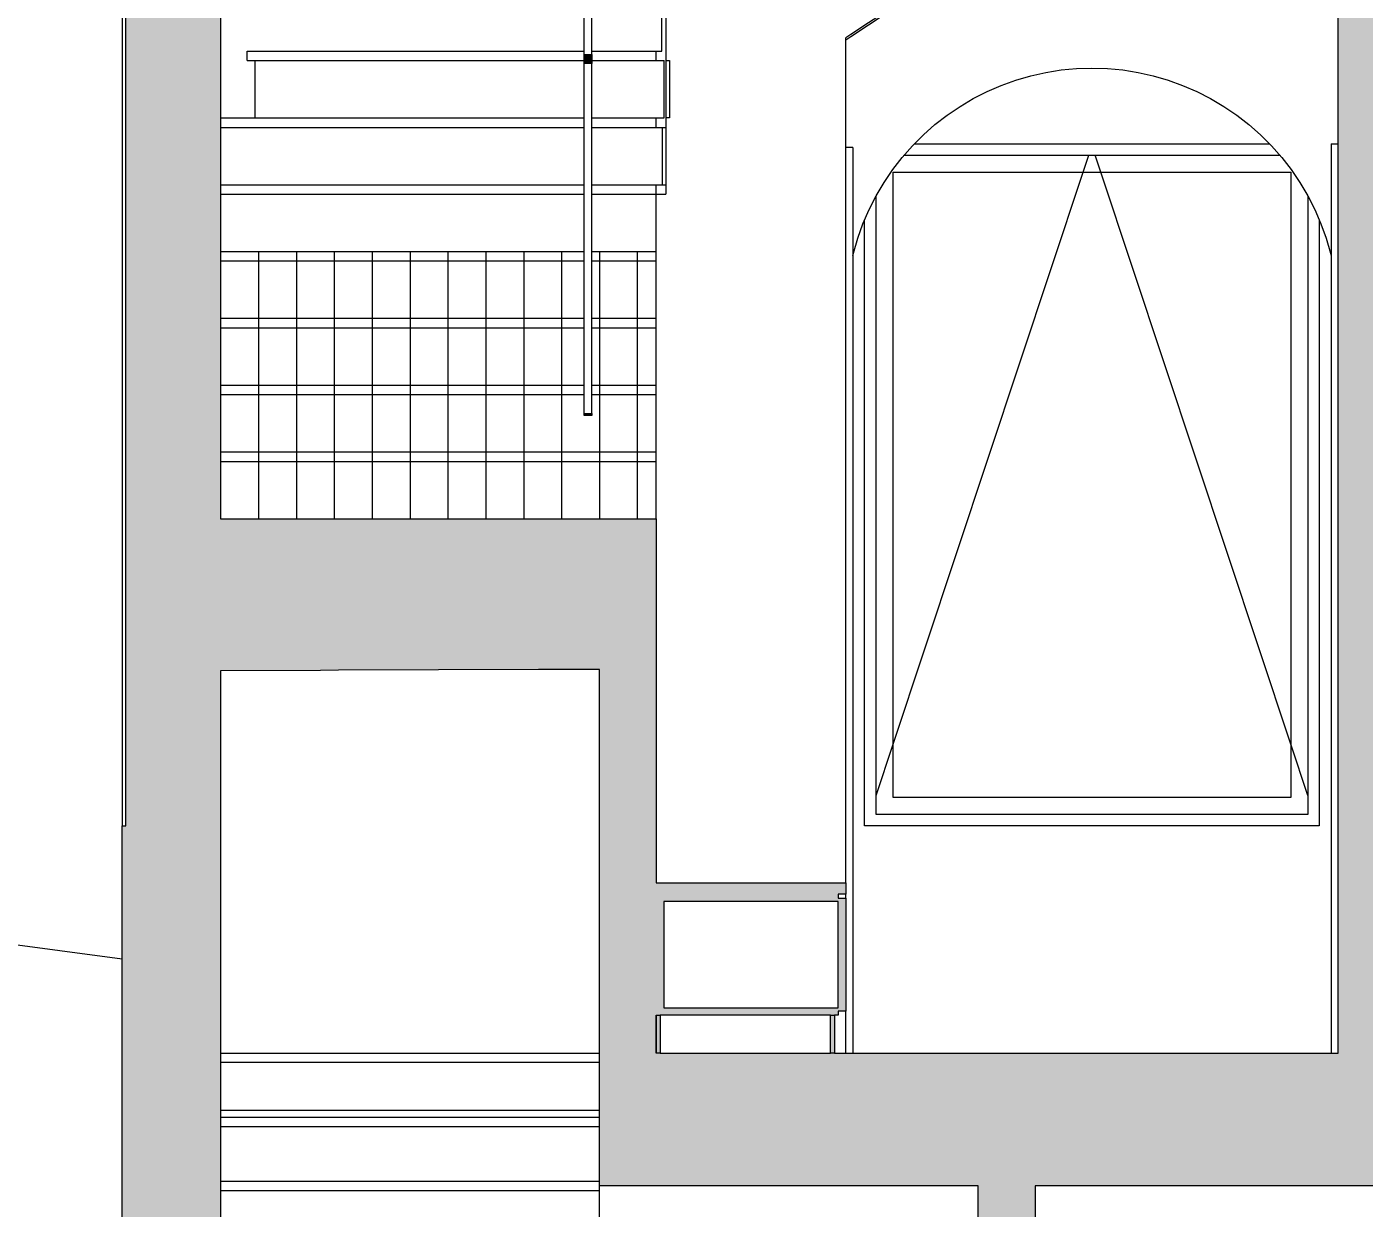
# Model space of a CAD drawing. Header units: metres. Extents: x -111189 to -108577, y -72951 to -72647.
# Drawn here: x -108886.759 to -108883.229, y -72942.372 to -72939.253 of the extents above; entities that cross this region are included whole.
import ezdxf

# ---------------------------------------------------------------- set-up
doc = ezdxf.new("R2010")
doc.units = ezdxf.units.M
doc.header["$MEASUREMENT"] = 0
for name, color, linetype in [('02 - PASSEIOS', 7, 'Continuous'), ('03 - LAJES', 7, 'Continuous'), ('05 - PAREDES..35', 7, 'Continuous'), ('06 - ESCADA INTERIOR', 7, 'Continuous'), ('06 - FORRA', 7, 'Continuous'), ('07 - MUROS', 7, 'Continuous'), ('08 - EQUIPAMENTO FIXO', 7, 'Continuous'), ('12 - COTAS GERAIS', 7, 'Continuous')]:
    doc.layers.add(name, color=color, linetype=linetype)
doc.styles.add('ESTILO_GERADO_7', font='')
doc.styles.get('ESTILO_GERADO_7').set_extended_font_data('Helvetica')
doc.dimstyles.new('ESTILO_GERADO__5', dxfattribs={"dimtxt": 0.15, "dimasz": 0.114, "dimexe": 0.18, "dimexo": 0.0625, "dimgap": 0, "dimtad": 1, "dimzin": 0, "dimdsep": 46, "dimtxsty": 'ESTILO_GERADO_7', "dimblk": 'ARROWHEAD_2', "dimblk1": 'ARROWHEAD_2', "dimblk2": 'ARROWHEAD_2', "dimcen": 0.09, "dimse1": 1, "dimse2": 1, "dimclrd": 7, "dimclre": 7, "dimclrt": 7, "dimadec": 0, "dimazin": 0, "dimtfac": 1, "dimtdec": 4, "dimtmove": 0, "dimatfit": 3, "dimfxl": 1, "dimtolj": 1, "dimtzin": 0, "dimarcsym": 0})

# ---------------------------------------------------------------- blocks, each defined once
blk = doc.blocks.new('Corte Elem_767_1', base_point=(-109050.7279, -72941.9624))
at = {"layer": '03 - LAJES', "linetype": 'Continuous', "lineweight": 13}
for points in [[(-108886.4978, -72942.1124), (-108886.4978, -72942.3124), (-108886.2478, -72942.3124), (-108886.2478, -72942.1124)], [(-108876.3478, -72942.1124), (-108885.2478, -72942.1124), (-108885.2478, -72942.3124), (-108876.3478, -72942.3124)]]:
    blk.add_hatch(color=251, dxfattribs=at).paths.add_polyline_path(points)
at = {"layer": '03 - LAJES', "color": 7, "linetype": 'Continuous', "lineweight": 20}
for p, q in [((-108886.2478, -72942.1124), (-108886.2478, -72942.3124)), ((-108885.2478, -72942.3124), (-108885.2478, -72942.1124)), ((-108884.2478, -72942.3124), (-108885.2478, -72942.3124)), ((-108879.5478, -72942.3124), (-108884.0978, -72942.3124))]:
    blk.add_line(p, q, dxfattribs=at)
blk = doc.blocks.new('Corte Elem_768_1', base_point=(-109050.7279, -72941.9624))
at = {"layer": '05 - PAREDES..35', "linetype": 'Continuous', "lineweight": 13}
blk.add_hatch(color=251, dxfattribs=at).paths.add_polyline_path([(-108886.2478, -72938.9624), (-108886.4978, -72938.9624), (-108886.4978, -72942.1124), (-108886.2478, -72942.1124)])
at = {"layer": '05 - PAREDES..35', "color": 7, "linetype": 'Continuous', "lineweight": 20}
for p, q in [((-108886.4978, -72941.3624), (-108886.4978, -72938.9624)), ((-108886.2478, -72938.9624), (-108886.2478, -72940.5519)), ((-108886.2478, -72940.953), (-108886.2478, -72942.1124))]:
    blk.add_line(p, q, dxfattribs=at)
blk = doc.blocks.new('Corte Elem_771_1', base_point=(-109050.7279, -72941.9624))
at = {"layer": '03 - LAJES', "linetype": 'Continuous', "lineweight": 13}
blk.add_hatch(color=251, dxfattribs=at).paths.add_polyline_path([(-108885.0978, -72941.9624), (-108885.0978, -72942.1124), (-108883.2978, -72942.1124), (-108883.2978, -72941.9624)])
at = {"layer": '03 - LAJES', "color": 7, "linetype": 'Continuous', "lineweight": 20}
for p, q in [((-108885.0878, -72941.9624), (-108884.6378, -72941.9624)), ((-108884.6278, -72941.9624), (-108883.2978, -72941.9624))]:
    blk.add_line(p, q, dxfattribs=at)
blk = doc.blocks.new('Corte Elem_776_1', base_point=(-109050.7279, -72941.9624))
at = {"linetype": 'Continuous', "lineweight": 13}
blk.add_hatch(color=251, dxfattribs=at).paths.add_polyline_path([(-108886.4978, -72942.3124), (-108886.4978, -72944.8124), (-108886.2478, -72944.8124), (-108886.2478, -72942.3124)])
at = {"color": 7, "linetype": 'Continuous', "lineweight": 20}
for p, q in [((-108886.2478, -72942.3124), (-108886.2478, -72943.3124)), ((-108886.2478, -72943.6225), (-108886.2478, -72944.6624)), ((-108886.4978, -72944.8124), (-108886.4978, -72944.0824))]:
    blk.add_line(p, q, dxfattribs=at)
blk = doc.blocks.new('Corte Elem_777_1', base_point=(-109050.7279, -72941.9624))
at = {"linetype": 'Continuous', "lineweight": 13}
blk.add_hatch(color=251, dxfattribs=at).paths.add_polyline_path([(-108884.0978, -72944.8124), (-108884.0978, -72942.3124), (-108884.2478, -72942.3124), (-108884.2478, -72944.8124)])
at = {"color": 7, "linetype": 'Continuous', "lineweight": 20}
for p, q in [((-108884.2478, -72944.6624), (-108884.2478, -72942.3124)), ((-108884.0978, -72942.3124), (-108884.0978, -72944.6624))]:
    blk.add_line(p, q, dxfattribs=at)
blk = doc.blocks.new('Corte Elem_779_1', base_point=(-109050.7279, -72941.9624))
at = {"layer": '07 - MUROS', "color": 251, "linetype": 'Continuous', "lineweight": 13}
blk.add_line((-108887.6978, -72941.5543), (-108886.5078, -72941.713), dxfattribs=at)
blk = doc.blocks.new('Corte Elem_782_1', base_point=(-109050.7279, -72941.9624))
at = {"layer": '06 - FORRA', "linetype": 'Continuous', "lineweight": 13}
blk.add_hatch(color=251, dxfattribs=at).paths.add_polyline_path([(-108886.5078, -72941.3624), (-108886.5078, -72942.8341), (-108886.4978, -72942.8341), (-108886.4978, -72941.3624)])
at = {"layer": '06 - FORRA', "color": 7, "linetype": 'Continuous', "lineweight": 20}
for p, q in [((-108886.5078, -72941.3624), (-108886.4978, -72941.3624)), ((-108886.5078, -72942.8341), (-108886.5078, -72941.3624))]:
    blk.add_line(p, q, dxfattribs=at)
blk = doc.blocks.new('Corte Elem_794_1', base_point=(-109050.7279, -72941.9624))
at = {"layer": '05 - PAREDES..35', "linetype": 'Continuous', "lineweight": 13}
blk.add_hatch(color=251, dxfattribs=at).paths.add_polyline_path([(-108883.1478, -72942.1124), (-108883.1478, -72938.9624), (-108883.2978, -72938.9624), (-108883.2978, -72942.1124)])
at = {"layer": '05 - PAREDES..35', "color": 7, "linetype": 'Continuous', "lineweight": 20}
for p, q in [((-108883.2978, -72941.9624), (-108883.2978, -72938.9624)), ((-108883.1478, -72938.9624), (-108883.1478, -72941.2424)), ((-108883.1478, -72941.3224), (-108883.1478, -72941.5124)), ((-108883.1478, -72941.5524), (-108883.1478, -72941.9624))]:
    blk.add_line(p, q, dxfattribs=at)
blk = doc.blocks.new('Corte Elem_796_1', base_point=(-109050.7279, -72941.9624))
at = {"layer": '05 - PAREDES..35', "linetype": 'Continuous', "lineweight": 13}
blk.add_hatch(color=251, dxfattribs=at).paths.add_polyline_path([(-108885.0978, -72942.1124), (-108885.0978, -72940.949), (-108885.2478, -72940.9496), (-108885.2478, -72942.1124)])
at = {"layer": '05 - PAREDES..35', "color": 7, "linetype": 'Continuous', "lineweight": 20}
for p, q in [((-108885.2478, -72942.1124), (-108885.2478, -72940.9496)), ((-108885.0978, -72940.949), (-108885.0978, -72941.5124)), ((-108885.0978, -72941.8624), (-108885.0978, -72941.9624))]:
    blk.add_line(p, q, dxfattribs=at)
blk = doc.blocks.new('Corte Elem_797_1', base_point=(-109050.7279, -72941.9624))
at = {"layer": '05 - PAREDES..35', "color": 251, "linetype": 'Continuous', "lineweight": 13}
for p, q in [((-108884.5978, -72941.5124), (-108884.5978, -72939.283)), ((-108884.5978, -72941.5529), (-108884.5978, -72941.5424)), ((-108884.5978, -72941.9624), (-108884.5978, -72941.8519))]:
    blk.add_line(p, q, dxfattribs=at)
blk = doc.blocks.new('Corte Elem_823_1', base_point=(-109050.7279, -72941.9624))
at = {"layer": '05 - PAREDES..35', "color": 251, "linetype": 'Continuous', "lineweight": 13}
for p, q in [((-108884.0293, -72939.3675), (-108883.9886, -72939.3637)), ((-108883.9886, -72939.3637), (-108883.9478, -72939.3624)), ((-108883.9478, -72939.3624), (-108883.907, -72939.3637)), ((-108883.907, -72939.3637), (-108883.8664, -72939.3675)), ((-108884.1871, -72939.4081), (-108884.1487, -72939.3942)), ((-108884.1487, -72939.3942), (-108884.1095, -72939.3828)), ((-108884.1095, -72939.3828), (-108884.0696, -72939.3739)), ((-108884.0696, -72939.3739), (-108884.0293, -72939.3675)), ((-108883.8664, -72939.3675), (-108883.826, -72939.3739)), ((-108883.826, -72939.3739), (-108883.7862, -72939.3828)), ((-108883.7862, -72939.3828), (-108883.747, -72939.3942)), ((-108883.747, -72939.3942), (-108883.7085, -72939.4081)), ((-108884.261, -72939.4428), (-108884.2246, -72939.4243)), ((-108884.2246, -72939.4243), (-108884.1871, -72939.4081)), ((-108883.7085, -72939.4081), (-108883.6711, -72939.4243)), ((-108883.6711, -72939.4243), (-108883.6347, -72939.4428)), ((-108884.3299, -72939.4866), (-108884.2961, -72939.4636)), ((-108884.2961, -72939.4636), (-108884.261, -72939.4428)), ((-108883.6347, -72939.4428), (-108883.5995, -72939.4636)), ((-108883.5995, -72939.4636), (-108883.5658, -72939.4866)), ((-108884.3622, -72939.5116), (-108884.3299, -72939.4866)), ((-108883.5658, -72939.4866), (-108883.5335, -72939.5116)), ((-108884.4217, -72939.5675), (-108884.3928, -72939.5386)), ((-108884.3928, -72939.5386), (-108884.3622, -72939.5116)), ((-108883.5335, -72939.5116), (-108883.5029, -72939.5386)), ((-108883.5029, -72939.5386), (-108883.474, -72939.5675)), ((-108884.4487, -72939.5981), (-108884.4217, -72939.5675)), ((-108883.474, -72939.5675), (-108883.447, -72939.5981)), ((-108884.4737, -72939.6304), (-108884.4487, -72939.5981)), ((-108883.447, -72939.5981), (-108883.422, -72939.6304)), ((-108884.4966, -72939.6641), (-108884.4737, -72939.6304)), ((-108883.422, -72939.6304), (-108883.399, -72939.6641)), ((-108884.5174, -72939.6993), (-108884.4966, -72939.6641)), ((-108883.399, -72939.6641), (-108883.3782, -72939.6993)), ((-108884.536, -72939.7357), (-108884.5174, -72939.6993)), ((-108883.3782, -72939.6993), (-108883.3597, -72939.7357)), ((-108884.5522, -72939.7731), (-108884.536, -72939.7357)), ((-108883.3597, -72939.7357), (-108883.3435, -72939.7731)), ((-108884.566, -72939.8116), (-108884.5522, -72939.7731)), ((-108883.3435, -72939.7731), (-108883.3296, -72939.8116)), ((-108884.5774, -72939.8508), (-108884.566, -72939.8116)), ((-108883.3296, -72939.8116), (-108883.3182, -72939.8508)), ((-108884.5788, -72939.8571), (-108884.5774, -72939.8508)), ((-108883.3182, -72939.8508), (-108883.3168, -72939.8571))]:
    blk.add_line(p, q, dxfattribs=at)
blk = doc.blocks.new('Corte Elem_824_1', base_point=(-109050.7279, -72941.9624))
at = {"layer": '08 - EQUIPAMENTO FIXO', "linetype": 'Continuous', "lineweight": 13}
blk.add_hatch(color=251, dxfattribs=at).paths.add_polyline_path([(-108885.0978, -72941.5124), (-108885.0978, -72941.5424), (-108884.5978, -72941.5424), (-108884.5978, -72941.5124)])
at = {"layer": '08 - EQUIPAMENTO FIXO', "color": 7, "linetype": 'Continuous', "lineweight": 20}
for p, q in [((-108885.0978, -72941.5124), (-108884.5978, -72941.5124)), ((-108884.5978, -72941.5124), (-108884.5978, -72941.5424)), ((-108884.5978, -72941.5424), (-108884.6178, -72941.5424))]:
    blk.add_line(p, q, dxfattribs=at)
blk = doc.blocks.new('Corte Elem_825_1', base_point=(-109050.7279, -72941.9624))
at = {"layer": '08 - EQUIPAMENTO FIXO', "linetype": 'Continuous', "lineweight": 13}
for points in [[(-108885.0978, -72941.5624), (-108884.6178, -72941.5624), (-108884.6178, -72941.5424), (-108885.0978, -72941.5424)], [(-108884.6178, -72941.8519), (-108884.5978, -72941.8519), (-108884.5978, -72941.5529), (-108884.6178, -72941.5529)], [(-108885.0778, -72941.8424), (-108885.0778, -72941.5624), (-108885.0978, -72941.5624), (-108885.0978, -72941.8424)], [(-108885.0978, -72941.8624), (-108884.6178, -72941.8624), (-108884.6178, -72941.8424), (-108885.0978, -72941.8424)], [(-108885.0878, -72941.9624), (-108885.0878, -72941.8624), (-108885.0978, -72941.8624), (-108885.0978, -72941.9624)], [(-108884.6278, -72941.9624), (-108884.6278, -72941.8624), (-108884.6378, -72941.8624), (-108884.6378, -72941.9624)]]:
    blk.add_hatch(color=251, dxfattribs=at).paths.add_polyline_path(points)
at = {"layer": '08 - EQUIPAMENTO FIXO', "color": 7, "linetype": 'Continuous', "lineweight": 20}
for p, q in [((-108884.6178, -72941.5424), (-108884.6178, -72941.5529)), ((-108884.6178, -72941.5529), (-108884.5978, -72941.5529)), ((-108884.5978, -72941.5529), (-108884.5978, -72941.8519)), ((-108885.0778, -72941.5624), (-108885.0778, -72941.8424)), ((-108884.6178, -72941.5624), (-108885.0778, -72941.5624)), ((-108884.6178, -72941.8424), (-108884.6178, -72941.5624)), ((-108885.0978, -72941.9624), (-108885.0978, -72941.8624)), ((-108885.0978, -72941.8624), (-108885.0878, -72941.8624)), ((-108884.6378, -72941.8624), (-108885.0878, -72941.8624)), ((-108885.0878, -72941.8624), (-108885.0878, -72941.9624)), ((-108885.0778, -72941.8424), (-108884.6178, -72941.8424)), ((-108884.6378, -72941.9624), (-108884.6378, -72941.8624)), ((-108884.6378, -72941.8624), (-108884.6278, -72941.8624)), ((-108884.6178, -72941.8624), (-108884.6278, -72941.8624)), ((-108884.6278, -72941.8624), (-108884.6278, -72941.9624)), ((-108884.6178, -72941.8519), (-108884.6178, -72941.8624)), ((-108884.5978, -72941.8519), (-108884.6178, -72941.8519)), ((-108885.0878, -72941.9624), (-108885.0978, -72941.9624)), ((-108884.6278, -72941.9624), (-108884.6378, -72941.9624))]:
    blk.add_line(p, q, dxfattribs=at)
blk = doc.blocks.new('Corte Elem_830_1', base_point=(-109050.7279, -72941.9624))
at = {"layer": '05 - PAREDES..35', "color": 7, "linetype": 'Continuous', "lineweight": 13}
for p, q in [((-108883.3168, -72939.5624), (-108883.3168, -72941.9624)), ((-108883.3168, -72939.5624), (-108883.2978, -72939.5624)), ((-108883.1288, -72939.5624), (-108883.1478, -72939.5624)), ((-108883.1288, -72939.5624), (-108883.1288, -72941.2424)), ((-108883.1288, -72941.3224), (-108883.1288, -72941.5124)), ((-108883.1288, -72941.5524), (-108883.1288, -72941.9624))]:
    blk.add_line(p, q, dxfattribs=at)
blk = doc.blocks.new('Corte Elem_833_1', base_point=(-109050.7279, -72941.9624))
at = {"layer": '05 - PAREDES..35', "color": 251, "linetype": 'Continuous', "lineweight": 13}
for q in [(-108884.5978, -72939.5724), (-108884.5788, -72941.9624)]:
    blk.add_line((-108884.5788, -72939.5724), q, dxfattribs=at)
blk = doc.blocks.new('Corte Elem_836_1', base_point=(-109050.7279, -72941.9624))
at = {"layer": '03 - LAJES', "color": 251, "linetype": 'Continuous', "lineweight": 13}
for p, q in [((-108885.2478, -72941.9874), (-108886.2478, -72941.9874)), ((-108886.2478, -72942.1124), (-108885.2478, -72942.1124))]:
    blk.add_line(p, q, dxfattribs=at)
blk = doc.blocks.new('Corte Elem_846_1', base_point=(-109050.7279, -72941.9624))
at = {"layer": '06 - ESCADA INTERIOR', "color": 251, "linetype": 'Continuous', "lineweight": 13}
blk.add_line((-108885.2478, -72942.4687), (-108885.2478, -72942.3249), dxfattribs=at)
blk = doc.blocks.new('Corte Elem_847_1', base_point=(-109050.7279, -72941.9624))
at = {"layer": '06 - ESCADA INTERIOR', "color": 251, "linetype": 'Continuous', "lineweight": 13}
for p, q in [((-108886.2478, -72942.2999), (-108885.2478, -72942.2999)), ((-108886.2478, -72942.3249), (-108885.2478, -72942.3249)), ((-108885.2478, -72942.3249), (-108885.2478, -72942.3124))]:
    blk.add_line(p, q, dxfattribs=at)
blk = doc.blocks.new('Corte Elem_849_1', base_point=(-109050.7279, -72941.9624))
at = {"layer": '06 - ESCADA INTERIOR', "color": 251, "linetype": 'Continuous', "lineweight": 13}
for p, q in [((-108886.2478, -72942.1312), (-108885.2478, -72942.1312)), ((-108886.2478, -72942.1562), (-108885.2478, -72942.1562))]:
    blk.add_line(p, q, dxfattribs=at)
blk = doc.blocks.new('Corte Elem_852_1', base_point=(-109050.7279, -72941.9624))
at = {"layer": '06 - ESCADA INTERIOR', "color": 251, "linetype": 'Continuous', "lineweight": 13}
blk.add_line((-108886.2478, -72941.9624), (-108885.2478, -72941.9624), dxfattribs=at)
blk = doc.blocks.new('Corte Elem_908_1', base_point=(-109050.7279, -72941.9624))
at = {"layer": '02 - PASSEIOS', "linetype": 'Continuous', "lineweight": 13}
blk.add_hatch(color=251, dxfattribs=at).paths.add_polyline_path([(-108885.2878, -72939.3506), (-108885.2678, -72939.3506), (-108885.2678, -72939.3268), (-108885.2878, -72939.3268)])
at = {"layer": '02 - PASSEIOS', "color": 251, "linetype": 'Continuous', "lineweight": 13}
for p, q in [((-108885.2878, -72938.6177), (-108885.2878, -72938.3027)), ((-108885.2878, -72938.3027), (-108885.2678, -72938.3027)), ((-108885.2678, -72938.6177), (-108885.2678, -72938.3027))]:
    blk.add_line(p, q, dxfattribs=at)
at = {"layer": '02 - PASSEIOS', "color": 7, "linetype": 'Continuous', "lineweight": 13}
for p, q in [((-108885.2878, -72939.3268), (-108885.2878, -72938.6177)), ((-108885.2678, -72939.3268), (-108885.2678, -72938.6177))]:
    blk.add_line(p, q, dxfattribs=at)
at = {"layer": '02 - PASSEIOS', "color": 7, "linetype": 'Continuous', "lineweight": 20}
for p, q in [((-108885.2878, -72939.3506), (-108885.2878, -72939.3268)), ((-108885.2878, -72939.3268), (-108885.2678, -72939.3268)), ((-108885.2678, -72939.3268), (-108885.2678, -72939.3506)), ((-108885.2678, -72939.3506), (-108885.2878, -72939.3506))]:
    blk.add_line(p, q, dxfattribs=at)
blk = doc.blocks.new('Corte Elem_909_1', base_point=(-109050.7279, -72941.9624))
at = {"layer": '02 - PASSEIOS', "linetype": 'Continuous', "lineweight": 13}
blk.add_hatch(color=251, dxfattribs=at).paths.add_polyline_path([(-108885.2878, -72940.2798), (-108885.2678, -72940.2798), (-108885.2678, -72940.2738), (-108885.2878, -72940.2738)])
at = {"layer": '02 - PASSEIOS', "color": 7, "linetype": 'Continuous', "lineweight": 13}
for p, q in [((-108885.2878, -72940.2738), (-108885.2878, -72940.1945)), ((-108885.2678, -72940.2738), (-108885.2678, -72940.1945))]:
    blk.add_line(p, q, dxfattribs=at)
at = {"layer": '02 - PASSEIOS', "color": 7, "linetype": 'Continuous', "lineweight": 20}
for p, q in [((-108885.2878, -72940.2798), (-108885.2878, -72940.2738)), ((-108885.2878, -72940.2738), (-108885.2678, -72940.2738)), ((-108885.2678, -72940.2798), (-108885.2878, -72940.2798)), ((-108885.2678, -72940.2738), (-108885.2678, -72940.2798))]:
    blk.add_line(p, q, dxfattribs=at)
blk = doc.blocks.new('*X1558', base_point=(-109050.7279, -72941.9624))
at = {"layer": '06 - ESCADA INTERIOR', "color": 7, "linetype": 'Continuous', "lineweight": 13}
for p, q in [((-108886.1478, -72940.3756), (-108886.1478, -72940.4006)), ((-108886.1478, -72940.3756), (-108886.1478, -72940.4006)), ((-108886.0478, -72940.3756), (-108886.0478, -72940.4006)), ((-108886.0478, -72940.3756), (-108886.0478, -72940.4006)), ((-108885.9478, -72940.3756), (-108885.9478, -72940.4006)), ((-108885.9478, -72940.3756), (-108885.9478, -72940.4006)), ((-108885.8478, -72940.3756), (-108885.8478, -72940.4006)), ((-108885.8478, -72940.3756), (-108885.8478, -72940.4006)), ((-108885.7478, -72940.3756), (-108885.7478, -72940.4006)), ((-108885.7478, -72940.3756), (-108885.7478, -72940.4006)), ((-108885.6478, -72940.3756), (-108885.6478, -72940.4006)), ((-108885.6478, -72940.3756), (-108885.6478, -72940.4006)), ((-108885.5478, -72940.3756), (-108885.5478, -72940.4006)), ((-108885.5478, -72940.3756), (-108885.5478, -72940.4006)), ((-108885.4478, -72940.3756), (-108885.4478, -72940.4006)), ((-108885.4478, -72940.3756), (-108885.4478, -72940.4006)), ((-108885.3478, -72940.3756), (-108885.3478, -72940.4006)), ((-108885.3478, -72940.3756), (-108885.3478, -72940.4006)), ((-108885.2478, -72940.3756), (-108885.2478, -72940.4006)), ((-108885.2478, -72940.3756), (-108885.2478, -72940.4006)), ((-108885.1478, -72940.3756), (-108885.1478, -72940.4006)), ((-108885.1478, -72940.3756), (-108885.1478, -72940.4006))]:
    blk.add_line(p, q, dxfattribs=at)
blk = doc.blocks.new('Corte Elem_932_1', base_point=(-109050.7279, -72941.9624))
at = {"layer": '06 - ESCADA INTERIOR', "color": 7, "linetype": 'Continuous', "lineweight": 13}
for p, q in [((-108886.2478, -72940.3756), (-108885.0978, -72940.3756)), ((-108885.0978, -72940.4006), (-108885.0978, -72940.3756)), ((-108886.2478, -72940.4006), (-108885.0978, -72940.4006))]:
    blk.add_line(p, q, dxfattribs=at)
at = {"layer": '06 - ESCADA INTERIOR', "lineweight": 0}
blk.add_blockref('*X1558', (-109050.7279, -72941.9624), dxfattribs=at)
blk = doc.blocks.new('*X1560', base_point=(-109050.7279, -72941.9624))
at = {"layer": '06 - ESCADA INTERIOR', "color": 7, "linetype": 'Continuous', "lineweight": 13}
for p, q in [((-108886.1478, -72940.2243), (-108886.1478, -72940.3756)), ((-108886.1478, -72940.2243), (-108886.1478, -72940.3756)), ((-108886.0478, -72940.2243), (-108886.0478, -72940.3756)), ((-108886.0478, -72940.2243), (-108886.0478, -72940.3756)), ((-108885.9478, -72940.2243), (-108885.9478, -72940.3756)), ((-108885.9478, -72940.2243), (-108885.9478, -72940.3756)), ((-108885.8478, -72940.2243), (-108885.8478, -72940.3756)), ((-108885.8478, -72940.2243), (-108885.8478, -72940.3756)), ((-108885.7478, -72940.2243), (-108885.7478, -72940.3756)), ((-108885.7478, -72940.2243), (-108885.7478, -72940.3756)), ((-108885.6478, -72940.2243), (-108885.6478, -72940.3756)), ((-108885.6478, -72940.2243), (-108885.6478, -72940.3756)), ((-108885.5478, -72940.2243), (-108885.5478, -72940.3756)), ((-108885.5478, -72940.2243), (-108885.5478, -72940.3756)), ((-108885.4478, -72940.2243), (-108885.4478, -72940.3756)), ((-108885.4478, -72940.2243), (-108885.4478, -72940.3756)), ((-108885.3478, -72940.2243), (-108885.3478, -72940.3756)), ((-108885.3478, -72940.2243), (-108885.3478, -72940.3756)), ((-108885.2478, -72940.2243), (-108885.2478, -72940.3756)), ((-108885.2478, -72940.2243), (-108885.2478, -72940.3756)), ((-108885.1478, -72940.2243), (-108885.1478, -72940.3756)), ((-108885.1478, -72940.2243), (-108885.1478, -72940.3756))]:
    blk.add_line(p, q, dxfattribs=at)
blk = doc.blocks.new('Corte Elem_933_1', base_point=(-109050.7279, -72941.9624))
at = {"layer": '06 - ESCADA INTERIOR', "color": 7, "linetype": 'Continuous', "lineweight": 13}
blk.add_line((-108885.0978, -72940.3756), (-108885.0978, -72940.2243), dxfattribs=at)
at = {"layer": '06 - ESCADA INTERIOR', "lineweight": 0}
blk.add_blockref('*X1560', (-109050.7279, -72941.9624), dxfattribs=at)
blk = doc.blocks.new('*X1562', base_point=(-109050.7279, -72941.9624))
at = {"layer": '06 - ESCADA INTERIOR', "color": 7, "linetype": 'Continuous', "lineweight": 13}
for p, q in [((-108886.1478, -72940.1993), (-108886.1478, -72940.2243)), ((-108886.1478, -72940.1993), (-108886.1478, -72940.2243)), ((-108886.0478, -72940.1993), (-108886.0478, -72940.2243)), ((-108886.0478, -72940.1993), (-108886.0478, -72940.2243)), ((-108885.9478, -72940.1993), (-108885.9478, -72940.2243)), ((-108885.9478, -72940.1993), (-108885.9478, -72940.2243)), ((-108885.8478, -72940.1993), (-108885.8478, -72940.2243)), ((-108885.8478, -72940.1993), (-108885.8478, -72940.2243)), ((-108885.7478, -72940.1993), (-108885.7478, -72940.2243)), ((-108885.7478, -72940.1993), (-108885.7478, -72940.2243)), ((-108885.6478, -72940.1993), (-108885.6478, -72940.2243)), ((-108885.6478, -72940.1993), (-108885.6478, -72940.2243)), ((-108885.5478, -72940.1993), (-108885.5478, -72940.2243)), ((-108885.5478, -72940.1993), (-108885.5478, -72940.2243)), ((-108885.4478, -72940.1993), (-108885.4478, -72940.2243)), ((-108885.4478, -72940.1993), (-108885.4478, -72940.2243)), ((-108885.3478, -72940.1993), (-108885.3478, -72940.2243)), ((-108885.3478, -72940.1993), (-108885.3478, -72940.2243))]:
    blk.add_line(p, q, dxfattribs=at)
blk = doc.blocks.new('*X1563', base_point=(-109050.7279, -72941.9624))
at = {"layer": '06 - ESCADA INTERIOR', "color": 7, "linetype": 'Continuous', "lineweight": 13}
for p, q in [((-108885.2478, -72940.1993), (-108885.2478, -72940.2243)), ((-108885.2478, -72940.1993), (-108885.2478, -72940.2243)), ((-108885.1478, -72940.1993), (-108885.1478, -72940.2243)), ((-108885.1478, -72940.1993), (-108885.1478, -72940.2243))]:
    blk.add_line(p, q, dxfattribs=at)
blk = doc.blocks.new('Corte Elem_934_1', base_point=(-109050.7279, -72941.9624))
at = {"layer": '06 - ESCADA INTERIOR', "color": 7, "linetype": 'Continuous', "lineweight": 13}
for p, q in [((-108886.2478, -72940.1993), (-108885.2878, -72940.1993)), ((-108885.2678, -72940.1993), (-108885.0978, -72940.1993)), ((-108885.0978, -72940.2243), (-108885.0978, -72940.1993)), ((-108886.2478, -72940.2243), (-108885.2878, -72940.2243)), ((-108885.2678, -72940.2243), (-108885.0978, -72940.2243))]:
    blk.add_line(p, q, dxfattribs=at)
at = {"layer": '06 - ESCADA INTERIOR', "lineweight": 0}
for name in ['*X1562', '*X1563']:
    blk.add_blockref(name, (-109050.7279, -72941.9624), dxfattribs=at)
blk = doc.blocks.new('*X1565', base_point=(-109050.7279, -72941.9624))
at = {"layer": '06 - ESCADA INTERIOR', "color": 7, "linetype": 'Continuous', "lineweight": 13}
for p, q in [((-108885.2478, -72940.0479), (-108885.2478, -72940.1993)), ((-108885.2478, -72940.0479), (-108885.2478, -72940.1993)), ((-108885.1478, -72940.0479), (-108885.1478, -72940.1993)), ((-108885.1478, -72940.0479), (-108885.1478, -72940.1993))]:
    blk.add_line(p, q, dxfattribs=at)
blk = doc.blocks.new('*X1566', base_point=(-109050.7279, -72941.9624))
at = {"layer": '06 - ESCADA INTERIOR', "color": 7, "linetype": 'Continuous', "lineweight": 13}
for p, q in [((-108886.1478, -72940.0479), (-108886.1478, -72940.1993)), ((-108886.1478, -72940.0479), (-108886.1478, -72940.1993)), ((-108886.0478, -72940.0479), (-108886.0478, -72940.1993)), ((-108886.0478, -72940.0479), (-108886.0478, -72940.1993)), ((-108885.9478, -72940.0479), (-108885.9478, -72940.1993)), ((-108885.9478, -72940.0479), (-108885.9478, -72940.1993)), ((-108885.8478, -72940.0479), (-108885.8478, -72940.1993)), ((-108885.8478, -72940.0479), (-108885.8478, -72940.1993)), ((-108885.7478, -72940.0479), (-108885.7478, -72940.1993)), ((-108885.7478, -72940.0479), (-108885.7478, -72940.1993)), ((-108885.6478, -72940.0479), (-108885.6478, -72940.1993)), ((-108885.6478, -72940.0479), (-108885.6478, -72940.1993)), ((-108885.5478, -72940.0479), (-108885.5478, -72940.1993)), ((-108885.5478, -72940.0479), (-108885.5478, -72940.1993)), ((-108885.4478, -72940.0479), (-108885.4478, -72940.1993)), ((-108885.4478, -72940.0479), (-108885.4478, -72940.1993)), ((-108885.3478, -72940.0479), (-108885.3478, -72940.1993)), ((-108885.3478, -72940.0479), (-108885.3478, -72940.1993))]:
    blk.add_line(p, q, dxfattribs=at)
blk = doc.blocks.new('Corte Elem_935_1', base_point=(-109050.7279, -72941.9624))
at = {"layer": '06 - ESCADA INTERIOR', "color": 7, "linetype": 'Continuous', "lineweight": 13}
blk.add_line((-108885.0978, -72940.1993), (-108885.0978, -72940.0479), dxfattribs=at)
at = {"layer": '06 - ESCADA INTERIOR', "lineweight": 0}
for name in ['*X1566', '*X1565']:
    blk.add_blockref(name, (-109050.7279, -72941.9624), dxfattribs=at)
blk = doc.blocks.new('*X1568', base_point=(-109050.7279, -72941.9624))
at = {"layer": '06 - ESCADA INTERIOR', "color": 7, "linetype": 'Continuous', "lineweight": 13}
for p, q in [((-108886.1478, -72940.0229), (-108886.1478, -72940.0479)), ((-108886.1478, -72940.0229), (-108886.1478, -72940.0479)), ((-108886.0478, -72940.0229), (-108886.0478, -72940.0479)), ((-108886.0478, -72940.0229), (-108886.0478, -72940.0479)), ((-108885.9478, -72940.0229), (-108885.9478, -72940.0479)), ((-108885.9478, -72940.0229), (-108885.9478, -72940.0479)), ((-108885.8478, -72940.0229), (-108885.8478, -72940.0479)), ((-108885.8478, -72940.0229), (-108885.8478, -72940.0479)), ((-108885.7478, -72940.0229), (-108885.7478, -72940.0479)), ((-108885.7478, -72940.0229), (-108885.7478, -72940.0479)), ((-108885.6478, -72940.0229), (-108885.6478, -72940.0479)), ((-108885.6478, -72940.0229), (-108885.6478, -72940.0479)), ((-108885.5478, -72940.0229), (-108885.5478, -72940.0479)), ((-108885.5478, -72940.0229), (-108885.5478, -72940.0479)), ((-108885.4478, -72940.0229), (-108885.4478, -72940.0479)), ((-108885.4478, -72940.0229), (-108885.4478, -72940.0479)), ((-108885.3478, -72940.0229), (-108885.3478, -72940.0479)), ((-108885.3478, -72940.0229), (-108885.3478, -72940.0479))]:
    blk.add_line(p, q, dxfattribs=at)
blk = doc.blocks.new('*X1569', base_point=(-109050.7279, -72941.9624))
at = {"layer": '06 - ESCADA INTERIOR', "color": 7, "linetype": 'Continuous', "lineweight": 13}
for p, q in [((-108885.2478, -72940.0229), (-108885.2478, -72940.0479)), ((-108885.2478, -72940.0229), (-108885.2478, -72940.0479)), ((-108885.1478, -72940.0229), (-108885.1478, -72940.0479)), ((-108885.1478, -72940.0229), (-108885.1478, -72940.0479))]:
    blk.add_line(p, q, dxfattribs=at)
blk = doc.blocks.new('Corte Elem_936_1', base_point=(-109050.7279, -72941.9624))
at = {"layer": '06 - ESCADA INTERIOR', "color": 7, "linetype": 'Continuous', "lineweight": 13}
for p, q in [((-108886.2478, -72940.0229), (-108885.2878, -72940.0229)), ((-108885.2678, -72940.0229), (-108885.0978, -72940.0229)), ((-108885.0978, -72940.0479), (-108885.0978, -72940.0229)), ((-108886.2478, -72940.0479), (-108885.2878, -72940.0479)), ((-108885.2678, -72940.0479), (-108885.0978, -72940.0479))]:
    blk.add_line(p, q, dxfattribs=at)
at = {"layer": '06 - ESCADA INTERIOR', "lineweight": 0}
for name in ['*X1568', '*X1569']:
    blk.add_blockref(name, (-109050.7279, -72941.9624), dxfattribs=at)
blk = doc.blocks.new('*X1571', base_point=(-109050.7279, -72941.9624))
at = {"layer": '06 - ESCADA INTERIOR', "color": 7, "linetype": 'Continuous', "lineweight": 13}
for p, q in [((-108886.1478, -72939.8716), (-108886.1478, -72940.0229)), ((-108886.1478, -72939.8716), (-108886.1478, -72940.0229)), ((-108886.0478, -72939.8716), (-108886.0478, -72940.0229)), ((-108886.0478, -72939.8716), (-108886.0478, -72940.0229)), ((-108885.9478, -72939.8716), (-108885.9478, -72940.0229)), ((-108885.9478, -72939.8716), (-108885.9478, -72940.0229)), ((-108885.8478, -72939.8716), (-108885.8478, -72940.0229)), ((-108885.8478, -72939.8716), (-108885.8478, -72940.0229)), ((-108885.7478, -72939.8716), (-108885.7478, -72940.0229)), ((-108885.7478, -72939.8716), (-108885.7478, -72940.0229)), ((-108885.6478, -72939.8716), (-108885.6478, -72940.0229)), ((-108885.6478, -72939.8716), (-108885.6478, -72940.0229)), ((-108885.5478, -72939.8716), (-108885.5478, -72940.0229)), ((-108885.5478, -72939.8716), (-108885.5478, -72940.0229)), ((-108885.4478, -72939.8716), (-108885.4478, -72940.0229)), ((-108885.4478, -72939.8716), (-108885.4478, -72940.0229)), ((-108885.3478, -72939.8716), (-108885.3478, -72940.0229)), ((-108885.3478, -72939.8716), (-108885.3478, -72940.0229))]:
    blk.add_line(p, q, dxfattribs=at)
blk = doc.blocks.new('*X1572', base_point=(-109050.7279, -72941.9624))
at = {"layer": '06 - ESCADA INTERIOR', "color": 7, "linetype": 'Continuous', "lineweight": 13}
for p, q in [((-108885.2478, -72939.8716), (-108885.2478, -72940.0229)), ((-108885.2478, -72939.8716), (-108885.2478, -72940.0229)), ((-108885.1478, -72939.8716), (-108885.1478, -72940.0229)), ((-108885.1478, -72939.8716), (-108885.1478, -72940.0229))]:
    blk.add_line(p, q, dxfattribs=at)
blk = doc.blocks.new('Corte Elem_937_1', base_point=(-109050.7279, -72941.9624))
at = {"layer": '06 - ESCADA INTERIOR', "color": 7, "linetype": 'Continuous', "lineweight": 13}
blk.add_line((-108885.0978, -72940.0229), (-108885.0978, -72939.8716), dxfattribs=at)
at = {"layer": '06 - ESCADA INTERIOR', "lineweight": 0}
for name in ['*X1571', '*X1572']:
    blk.add_blockref(name, (-109050.7279, -72941.9624), dxfattribs=at)
blk = doc.blocks.new('*X1574', base_point=(-109050.7279, -72941.9624))
at = {"layer": '06 - ESCADA INTERIOR', "color": 7, "linetype": 'Continuous', "lineweight": 13}
for p, q in [((-108885.2478, -72939.8466), (-108885.2478, -72939.8716)), ((-108885.2478, -72939.8466), (-108885.2478, -72939.8716)), ((-108885.1478, -72939.8466), (-108885.1478, -72939.8716)), ((-108885.1478, -72939.8466), (-108885.1478, -72939.8716))]:
    blk.add_line(p, q, dxfattribs=at)
blk = doc.blocks.new('*X1575', base_point=(-109050.7279, -72941.9624))
at = {"layer": '06 - ESCADA INTERIOR', "color": 7, "linetype": 'Continuous', "lineweight": 13}
for p, q in [((-108886.1478, -72939.8466), (-108886.1478, -72939.8716)), ((-108886.1478, -72939.8466), (-108886.1478, -72939.8716)), ((-108886.0478, -72939.8466), (-108886.0478, -72939.8716)), ((-108886.0478, -72939.8466), (-108886.0478, -72939.8716)), ((-108885.9478, -72939.8466), (-108885.9478, -72939.8716)), ((-108885.9478, -72939.8466), (-108885.9478, -72939.8716)), ((-108885.8478, -72939.8466), (-108885.8478, -72939.8716)), ((-108885.8478, -72939.8466), (-108885.8478, -72939.8716)), ((-108885.7478, -72939.8466), (-108885.7478, -72939.8716)), ((-108885.7478, -72939.8466), (-108885.7478, -72939.8716)), ((-108885.6478, -72939.8466), (-108885.6478, -72939.8716)), ((-108885.6478, -72939.8466), (-108885.6478, -72939.8716)), ((-108885.5478, -72939.8466), (-108885.5478, -72939.8716)), ((-108885.5478, -72939.8466), (-108885.5478, -72939.8716)), ((-108885.4478, -72939.8466), (-108885.4478, -72939.8716)), ((-108885.4478, -72939.8466), (-108885.4478, -72939.8716)), ((-108885.3478, -72939.8466), (-108885.3478, -72939.8716)), ((-108885.3478, -72939.8466), (-108885.3478, -72939.8716))]:
    blk.add_line(p, q, dxfattribs=at)
blk = doc.blocks.new('Corte Elem_938_1', base_point=(-109050.7279, -72941.9624))
at = {"layer": '06 - ESCADA INTERIOR', "color": 7, "linetype": 'Continuous', "lineweight": 13}
for p, q in [((-108886.2478, -72939.8466), (-108885.2878, -72939.8466)), ((-108885.2678, -72939.8466), (-108885.0978, -72939.8466)), ((-108885.0978, -72939.8716), (-108885.0978, -72939.8466)), ((-108886.2478, -72939.8716), (-108885.2878, -72939.8716)), ((-108885.2678, -72939.8716), (-108885.0978, -72939.8716))]:
    blk.add_line(p, q, dxfattribs=at)
at = {"layer": '06 - ESCADA INTERIOR', "lineweight": 0}
for name in ['*X1575', '*X1574']:
    blk.add_blockref(name, (-109050.7279, -72941.9624), dxfattribs=at)
blk = doc.blocks.new('Corte Elem_939_1', base_point=(-109050.7279, -72941.9624))
at = {"layer": '06 - ESCADA INTERIOR', "color": 251, "linetype": 'Continuous', "lineweight": 13}
blk.add_line((-108885.0978, -72939.8466), (-108885.0978, -72939.6953), dxfattribs=at)
blk = doc.blocks.new('Corte Elem_940_1', base_point=(-109050.7279, -72941.9624))
at = {"layer": '06 - ESCADA INTERIOR', "color": 251, "linetype": 'Continuous', "lineweight": 13}
for p, q in [((-108886.2478, -72939.6703), (-108885.2878, -72939.6703)), ((-108885.2678, -72939.6703), (-108885.0978, -72939.6703)), ((-108885.0978, -72939.6703), (-108885.0728, -72939.6703)), ((-108885.0978, -72939.6953), (-108885.0978, -72939.6703)), ((-108886.2478, -72939.6953), (-108885.2878, -72939.6953)), ((-108885.2678, -72939.6953), (-108885.0978, -72939.6953)), ((-108885.0978, -72939.6953), (-108885.0728, -72939.6953))]:
    blk.add_line(p, q, dxfattribs=at)
blk = doc.blocks.new('Corte Elem_941_1', base_point=(-109050.7279, -72941.9624))
at = {"layer": '06 - ESCADA INTERIOR', "color": 251, "linetype": 'Continuous', "lineweight": 13}
blk.add_line((-108885.0816, -72939.6703), (-108885.0816, -72939.519), dxfattribs=at)
blk = doc.blocks.new('Corte Elem_942_1', base_point=(-109050.7279, -72941.9624))
at = {"layer": '06 - ESCADA INTERIOR', "color": 251, "linetype": 'Continuous', "lineweight": 13}
for p, q in [((-108886.2478, -72939.494), (-108885.2878, -72939.494)), ((-108885.2678, -72939.494), (-108885.0978, -72939.494)), ((-108885.0978, -72939.494), (-108885.0766, -72939.494)), ((-108885.0978, -72939.519), (-108885.0978, -72939.494)), ((-108886.2478, -72939.519), (-108885.2878, -72939.519)), ((-108885.2678, -72939.519), (-108885.0978, -72939.519)), ((-108885.0978, -72939.519), (-108885.0728, -72939.519))]:
    blk.add_line(p, q, dxfattribs=at)
blk = doc.blocks.new('Corte Elem_943_1', base_point=(-109050.7279, -72941.9624))
at = {"layer": '06 - ESCADA INTERIOR', "color": 251, "linetype": 'Continuous', "lineweight": 13}
for p, q in [((-108886.1566, -72939.494), (-108886.1566, -72939.3427)), ((-108885.0766, -72939.494), (-108885.0766, -72939.3427)), ((-108885.0728, -72939.3427), (-108885.0625, -72939.3427)), ((-108885.0625, -72939.3427), (-108885.0625, -72939.494)), ((-108885.0625, -72939.494), (-108885.0728, -72939.494))]:
    blk.add_line(p, q, dxfattribs=at)
blk = doc.blocks.new('Corte Elem_944_1', base_point=(-109050.7279, -72941.9624))
at = {"layer": '06 - ESCADA INTERIOR', "color": 251, "linetype": 'Continuous', "lineweight": 13}
for p, q in [((-108886.1778, -72939.3177), (-108885.2878, -72939.3177)), ((-108886.1778, -72939.3427), (-108886.1778, -72939.3177)), ((-108885.2678, -72939.3177), (-108885.0978, -72939.3177)), ((-108885.0978, -72939.3177), (-108885.0828, -72939.3177)), ((-108885.0978, -72939.3427), (-108885.0978, -72939.3177)), ((-108886.1778, -72939.3427), (-108885.2878, -72939.3427)), ((-108885.2678, -72939.3427), (-108885.0978, -72939.3427)), ((-108885.0978, -72939.3427), (-108885.0766, -72939.3427))]:
    blk.add_line(p, q, dxfattribs=at)
blk = doc.blocks.new('Corte Elem_945_1', base_point=(-109050.7279, -72941.9624))
at = {"layer": '06 - ESCADA INTERIOR', "color": 251, "linetype": 'Continuous', "lineweight": 13}
blk.add_line((-108885.0828, -72939.3177), (-108885.0828, -72939.1664), dxfattribs=at)
blk = doc.blocks.new('Corte Elem_947_1', base_point=(-109050.7279, -72941.9624))
at = {"layer": '06 - ESCADA INTERIOR', "linetype": 'Continuous', "lineweight": 13}
blk.add_hatch(color=251, dxfattribs=at).paths.add_polyline_path([(-108886.2478, -72940.5769), (-108886.2478, -72940.953), (-108885.9838, -72940.9521), (-108885.9368, -72940.9519), (-108885.4088, -72940.9501), (-108885.3618, -72940.9499), (-108885.0978, -72940.949), (-108885.0978, -72940.5769)])
at = {"layer": '06 - ESCADA INTERIOR', "color": 251, "linetype": 'Continuous', "lineweight": 13}
for p, q in [((-108884.5128, -72938.9624), (-108884.5128, -72938.99)), ((-108884.5128, -72938.99), (-108884.7928, -72938.99)), ((-108884.7928, -72938.99), (-108884.7928, -72939.1664)), ((-108884.3978, -72939.1533), (-108884.4445, -72939.1828)), ((-108884.3656, -72939.133), (-108884.3978, -72939.1533)), ((-108884.3978, -72939.156), (-108884.3627, -72939.133)), ((-108884.7928, -72939.1664), (-108885.0728, -72939.1664)), ((-108885.0728, -72939.1664), (-108885.0728, -72939.3427)), ((-108884.4445, -72939.1828), (-108884.4912, -72939.2131)), ((-108884.4912, -72939.2174), (-108884.4445, -72939.1866)), ((-108884.4445, -72939.1866), (-108884.3978, -72939.156)), ((-108884.4912, -72939.2131), (-108884.5378, -72939.2433)), ((-108884.5378, -72939.2483), (-108884.4912, -72939.2174)), ((-108884.5378, -72939.2433), (-108884.5845, -72939.2742)), ((-108884.5845, -72939.2793), (-108884.5378, -72939.2483)), ((-108884.5845, -72939.2742), (-108884.5978, -72939.283)), ((-108884.5978, -72939.2882), (-108884.5845, -72939.2793)), ((-108885.0728, -72939.3427), (-108885.0728, -72939.519)), ((-108885.0728, -72939.519), (-108885.0728, -72939.6703)), ((-108885.0728, -72939.6703), (-108885.0728, -72939.6953))]:
    blk.add_line(p, q, dxfattribs=at)
at = {"layer": '06 - ESCADA INTERIOR', "color": 7, "linetype": 'Continuous', "lineweight": 20}
for p, q in [((-108885.0978, -72940.5769), (-108885.0978, -72940.949)), ((-108885.9838, -72940.9521), (-108886.2478, -72940.953)), ((-108885.9368, -72940.9519), (-108885.9838, -72940.9521)), ((-108885.4088, -72940.9501), (-108885.9368, -72940.9519)), ((-108885.3618, -72940.9499), (-108885.4088, -72940.9501)), ((-108885.2478, -72940.9496), (-108885.3618, -72940.9499))]:
    blk.add_line(p, q, dxfattribs=at)
blk = doc.blocks.new('Corte Elem_954_1', base_point=(-109050.7279, -72941.9624))
at = {"layer": '06 - FORRA', "color": 251, "linetype": 'Continuous', "lineweight": 13}
for q in [(-108886.5078, -72941.3624), (-108886.4978, -72935.7194)]:
    blk.add_line((-108886.5078, -72935.7194), q, dxfattribs=at)
blk = doc.blocks.new('Corte Elem_963_1', base_point=(-109050.7279, -72941.9624))
at = {"layer": '06 - ESCADA INTERIOR', "linetype": 'Continuous', "lineweight": 13}
blk.add_hatch(color=251, dxfattribs=at).paths.add_polyline_path([(-108885.0978, -72940.5769), (-108885.0978, -72940.5519), (-108886.2478, -72940.5519), (-108886.2478, -72940.5769)])
at = {"layer": '06 - ESCADA INTERIOR', "color": 7, "linetype": 'Continuous', "lineweight": 20}
for p, q in [((-108886.2478, -72940.5519), (-108885.0978, -72940.5519)), ((-108885.0978, -72940.5519), (-108885.0978, -72940.5769))]:
    blk.add_line(p, q, dxfattribs=at)
blk = doc.blocks.new('*X1602', base_point=(-109050.7279, -72941.9624))
at = {"layer": '06 - ESCADA INTERIOR', "color": 7, "linetype": 'Continuous', "lineweight": 13}
for p, q in [((-108886.1478, -72940.4006), (-108886.1478, -72940.5519)), ((-108886.1478, -72940.4006), (-108886.1478, -72940.5519)), ((-108886.0478, -72940.4006), (-108886.0478, -72940.5519)), ((-108886.0478, -72940.4006), (-108886.0478, -72940.5519)), ((-108885.9478, -72940.4006), (-108885.9478, -72940.5519)), ((-108885.9478, -72940.4006), (-108885.9478, -72940.5519)), ((-108885.8478, -72940.4006), (-108885.8478, -72940.5519)), ((-108885.8478, -72940.4006), (-108885.8478, -72940.5519)), ((-108885.7478, -72940.4006), (-108885.7478, -72940.5519)), ((-108885.7478, -72940.4006), (-108885.7478, -72940.5519)), ((-108885.6478, -72940.4006), (-108885.6478, -72940.5519)), ((-108885.6478, -72940.4006), (-108885.6478, -72940.5519)), ((-108885.5478, -72940.4006), (-108885.5478, -72940.5519)), ((-108885.5478, -72940.4006), (-108885.5478, -72940.5519)), ((-108885.4478, -72940.4006), (-108885.4478, -72940.5519)), ((-108885.4478, -72940.4006), (-108885.4478, -72940.5519)), ((-108885.3478, -72940.4006), (-108885.3478, -72940.5519)), ((-108885.3478, -72940.4006), (-108885.3478, -72940.5519)), ((-108885.2478, -72940.4006), (-108885.2478, -72940.5519)), ((-108885.2478, -72940.4006), (-108885.2478, -72940.5519)), ((-108885.1478, -72940.4006), (-108885.1478, -72940.5519)), ((-108885.1478, -72940.4006), (-108885.1478, -72940.5519))]:
    blk.add_line(p, q, dxfattribs=at)
blk = doc.blocks.new('Corte Elem_964_1', base_point=(-109050.7279, -72941.9624))
at = {"layer": '06 - ESCADA INTERIOR', "color": 7, "linetype": 'Continuous', "lineweight": 13}
blk.add_line((-108885.0978, -72940.5519), (-108885.0978, -72940.4006), dxfattribs=at)
at = {"layer": '06 - ESCADA INTERIOR', "lineweight": 0}
blk.add_blockref('*X1602', (-109050.7279, -72941.9624), dxfattribs=at)
blk = doc.blocks.new('Corte Elem_988_1', base_point=(-109050.7279, -72941.9624))
at = {"layer": '05 - PAREDES..35', "color": 251, "linetype": 'Continuous', "lineweight": 13}
for p, q in [((-108884.4166, -72939.5624), (-108883.479, -72939.5624)), ((-108884.4437, -72939.5924), (-108883.452, -72939.5924)), ((-108883.9711, -72939.6374), (-108883.9561, -72939.5924)), ((-108883.9246, -72939.6374), (-108883.9395, -72939.5924)), ((-108884.4728, -72941.2874), (-108884.4728, -72939.6374)), ((-108884.4728, -72939.6374), (-108883.4228, -72939.6374)), ((-108884.4728, -72941.1468), (-108883.9711, -72939.6374)), ((-108883.4228, -72941.1468), (-108883.9246, -72939.6374)), ((-108883.4228, -72939.6374), (-108883.4228, -72941.2874)), ((-108884.5178, -72941.3324), (-108884.5178, -72939.7001)), ((-108883.3778, -72939.7001), (-108883.3778, -72941.3324)), ((-108884.5478, -72941.3624), (-108884.5478, -72939.7631)), ((-108883.3478, -72939.7631), (-108883.3478, -72941.3624)), ((-108884.5178, -72941.2822), (-108884.4728, -72941.1468)), ((-108883.3778, -72941.2822), (-108883.4228, -72941.1468)), ((-108883.4228, -72941.2874), (-108884.4728, -72941.2874)), ((-108883.3778, -72941.3324), (-108884.5178, -72941.3324)), ((-108883.3478, -72941.3624), (-108884.5478, -72941.3624))]:
    blk.add_line(p, q, dxfattribs=at)
blk = doc.blocks.new('Corte Elem_1001_1', base_point=(-109050.7279, -72941.9624))
at = {"layer": '02 - PASSEIOS', "color": 7, "linetype": 'Continuous', "lineweight": 13}
for p, q in [((-108885.2878, -72940.1945), (-108885.2878, -72939.3506)), ((-108885.2678, -72940.1945), (-108885.2678, -72939.3506))]:
    blk.add_line(p, q, dxfattribs=at)
blk = doc.blocks.new('*D1645', base_point=(-109050.7279, -72941.9624))
at = {"layer": '12 - COTAS GERAIS', "color": 7, "linetype": 'Continuous', "lineweight": 5, "transparency": 16777216}
for p, q in [((-108881.0557, -72942.2691), (-108880.9057, -72942.3557)), ((-108880.9807, -72944.6624), (-108880.9807, -72942.3124)), ((-108881.0557, -72944.6191), (-108880.9057, -72944.7057)), ((-108880.8682, -72944.6624), (-108881.0932, -72944.6624)), ((-108880.9807, -72944.7358), (-108880.9807, -72944.6624))]:
    blk.add_line(p, q, dxfattribs=at)
at = {"layer": '12 - COTAS GERAIS', "color": 7, "lineweight": 5, "transparency": 16777216, "char_height": 0.15, "attachment_point": 7, "rotation": 90, "style": 'ESTILO_GERADO_7'}
for s, insert in [('\\A1;{\\pql;\\fHelvetica|b0|i0|c0|p0;\\W1.000000;0,35}', (-108881.0107, -72942.7679)), ('\\A1;{\\pql;\\fHelvetica|b0|i0|c0|p0;\\W1.000000;2,35}', (-108881.0107, -72943.6935))]:
    blk.add_mtext(s, dxfattribs=dict(at, insert=insert))
blk = doc.blocks.new('ARROWHEAD_2')
at = {"color": 0, "linetype": 'Continuous', "lineweight": 0}
for p, q in [((-0.378, -0.655), (0.378, 0.655)), ((0, 0), (-1, 0))]:
    blk.add_line(p, q, dxfattribs=at)
blk = doc.blocks.new('*D1650', base_point=(-109050.7279, -72941.9624))
at = {"layer": '12 - COTAS GERAIS', "color": 7, "linetype": 'Continuous', "lineweight": 5, "transparency": 16777216}
for p, q in [((-108881.0557, -72938.9191), (-108880.9057, -72939.0057)), ((-108880.8682, -72938.9624), (-108881.0932, -72938.9624)), ((-108880.9807, -72941.9624), (-108880.9807, -72938.9624)), ((-108881.0557, -72941.9191), (-108880.9057, -72942.0057)), ((-108880.8682, -72941.9624), (-108881.0932, -72941.9624)), ((-108880.9807, -72942.0358), (-108880.9807, -72941.9624))]:
    blk.add_line(p, q, dxfattribs=at)
at = {"layer": '12 - COTAS GERAIS', "color": 7, "lineweight": 5, "transparency": 16777216, "char_height": 0.15, "attachment_point": 7, "rotation": 90, "style": 'ESTILO_GERADO_7'}
for s, insert in [('\\A1;{\\pql;\\fHelvetica|b0|i0|c0|p0;\\W1.000000;0,35}', (-108881.0107, -72939.4179)), ('\\A1;{\\pql;\\fHelvetica|b0|i0|c0|p0;\\W1.000000;3,00}', (-108881.0107, -72940.6685))]:
    blk.add_mtext(s, dxfattribs=dict(at, insert=insert))

msp = doc.modelspace()

# ---------------------------------------------------------------- block references
at = {"lineweight": 0}
for name in ['Corte Elem_776_1', 'Corte Elem_777_1']:
    msp.add_blockref(name, (-109050.7279, -72941.9624), dxfattribs=at)
at = {"layer": '02 - PASSEIOS', "lineweight": 0}
for name in ['Corte Elem_908_1', 'Corte Elem_1001_1', 'Corte Elem_909_1']:
    msp.add_blockref(name, (-109050.7279, -72941.9624), dxfattribs=at)
at = {"layer": '03 - LAJES', "lineweight": 0}
for name in ['Corte Elem_771_1', 'Corte Elem_836_1', 'Corte Elem_767_1']:
    msp.add_blockref(name, (-109050.7279, -72941.9624), dxfattribs=at)
at = {"layer": '05 - PAREDES..35', "lineweight": 0}
for name in ['Corte Elem_768_1', 'Corte Elem_794_1', 'Corte Elem_797_1', 'Corte Elem_823_1', 'Corte Elem_833_1', 'Corte Elem_988_1', 'Corte Elem_830_1', 'Corte Elem_796_1']:
    msp.add_blockref(name, (-109050.7279, -72941.9624), dxfattribs=at)
at = {"layer": '06 - ESCADA INTERIOR', "lineweight": 0}
for name in ['Corte Elem_947_1', 'Corte Elem_945_1', 'Corte Elem_944_1', 'Corte Elem_943_1', 'Corte Elem_942_1', 'Corte Elem_941_1', 'Corte Elem_940_1', 'Corte Elem_939_1', 'Corte Elem_938_1', 'Corte Elem_937_1', 'Corte Elem_936_1', 'Corte Elem_935_1', 'Corte Elem_934_1', 'Corte Elem_933_1', 'Corte Elem_932_1', 'Corte Elem_964_1', 'Corte Elem_963_1', 'Corte Elem_852_1', 'Corte Elem_849_1', 'Corte Elem_847_1', 'Corte Elem_846_1']:
    msp.add_blockref(name, (-109050.7279, -72941.9624), dxfattribs=at)
at = {"layer": '06 - FORRA', "lineweight": 0}
for name in ['Corte Elem_954_1', 'Corte Elem_782_1']:
    msp.add_blockref(name, (-109050.7279, -72941.9624), dxfattribs=at)
at = {"layer": '07 - MUROS', "lineweight": 0}
msp.add_blockref('Corte Elem_779_1', (-109050.7279, -72941.9624), dxfattribs=at)
at = {"layer": '08 - EQUIPAMENTO FIXO', "lineweight": 0}
for name in ['Corte Elem_824_1', 'Corte Elem_825_1']:
    msp.add_blockref(name, (-109050.7279, -72941.9624), dxfattribs=at)

# ---------------------------------------------------------------- dimensions: what is measured, and where the dimension line sits
at = {"layer": '12 - COTAS GERAIS', "color": 7, "linetype": 'Continuous', "lineweight": 5}
for base, p1, p2, picture, middle in [((-108880.9807, -72938.9624), (-108893.3577, -72941.9624), (-108881.4228, -72938.9624), '*D1650', (-108881.0857, -72940.4743)), ((-108880.9807, -72942.3124), (-108893.3577, -72944.6624), (-108881.4228, -72942.3124), '*D1645', (-108881.0857, -72943.4993))]:
    dim = msp.add_linear_dim(base=base, p1=p1, p2=p2, angle=90, dimstyle='ESTILO_GERADO__5', dxfattribs=at)
    dim.commit()
    dim.dimension.update_dxf_attribs({"geometry": picture, "text_midpoint": middle, "dimtype": 160, "text_rotation": 90})

doc.saveas('drawing.dxf')
